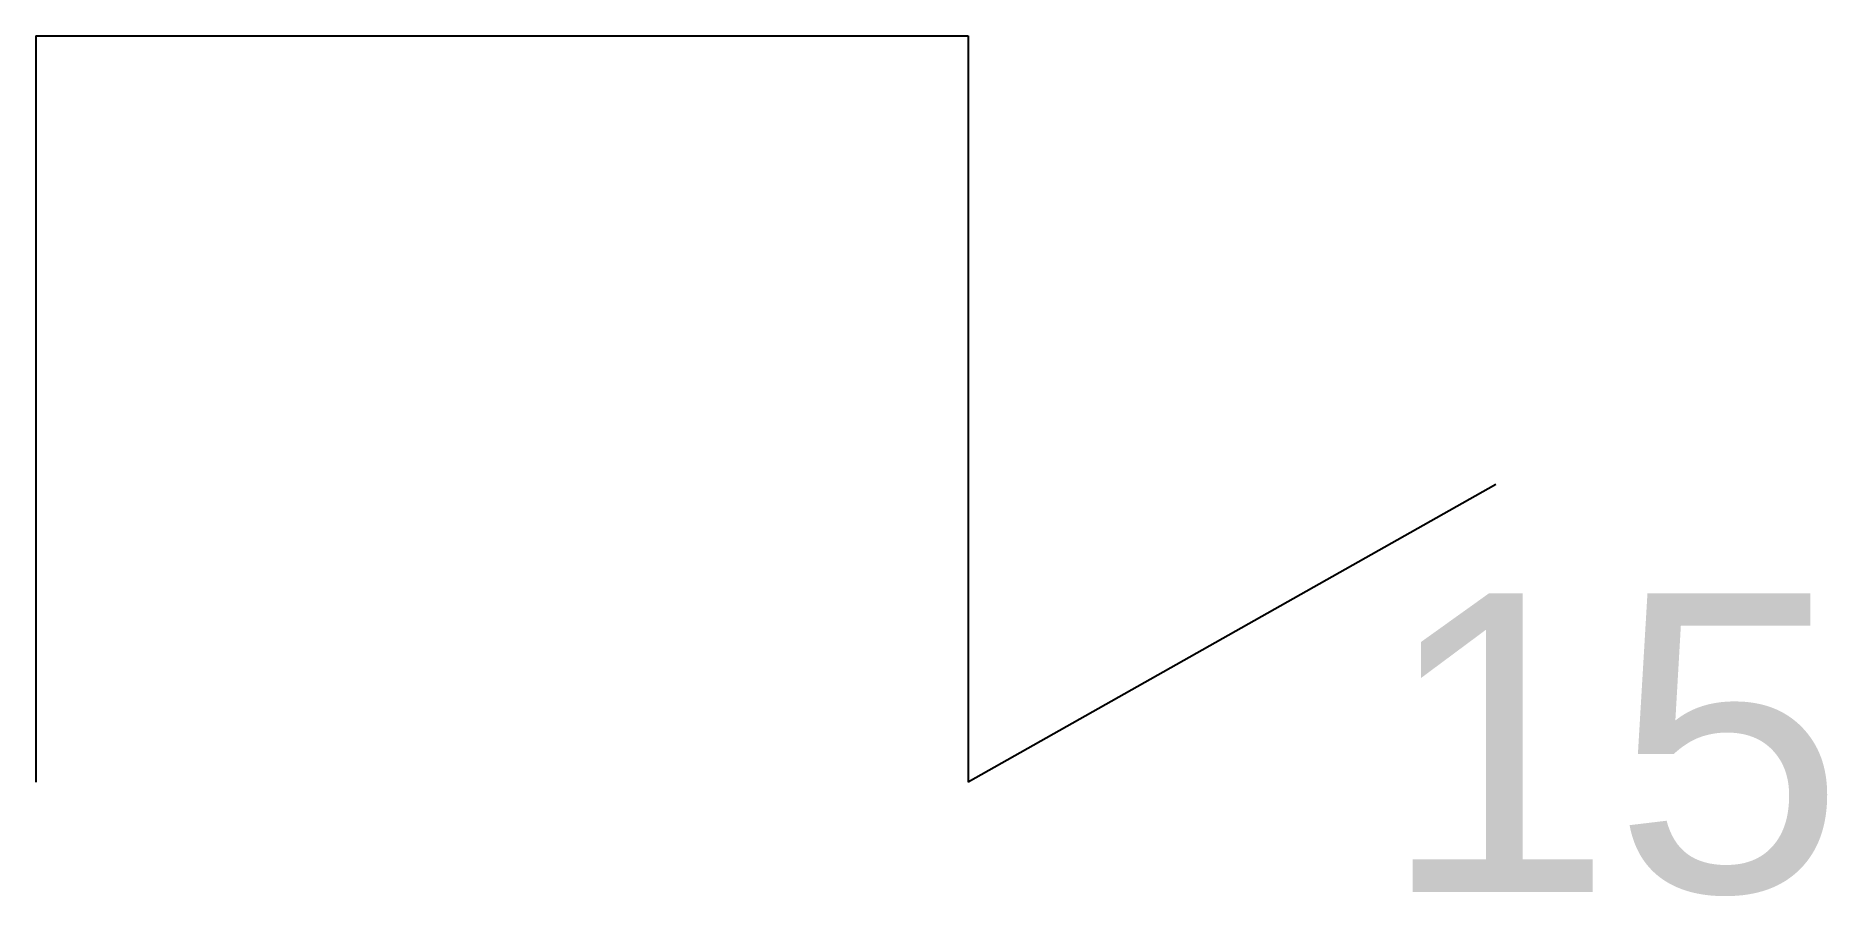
# Model space of a CAD drawing. Header units: millimetres. Extents: x 2605.3 to 2665.3, y 1518.6 to 1547.5.
import ezdxf

# ---------------------------------------------------------------- set-up
doc = ezdxf.new("R2010")
doc.units = ezdxf.units.MM
doc.styles.get("Standard").update_dxf_attribs({"font": 'arial.ttf'})

msp = doc.modelspace()

# ---------------------------------------------------------------- linework, layer by layer
for p, q in [((2605.266, 1547.45), (2605.266, 1522.45)), ((2605.266, 1547.45), (2636.516, 1547.45)), ((2636.516, 1547.45), (2636.516, 1522.45)), ((2654.194, 1532.424), (2636.516, 1522.45))]:
    msp.add_line(p, q)

# ---------------------------------------------------------------- texts
msp.add_text('15', height=10).set_placement((2650.348, 1518.776))

doc.saveas('drawing.dxf')
